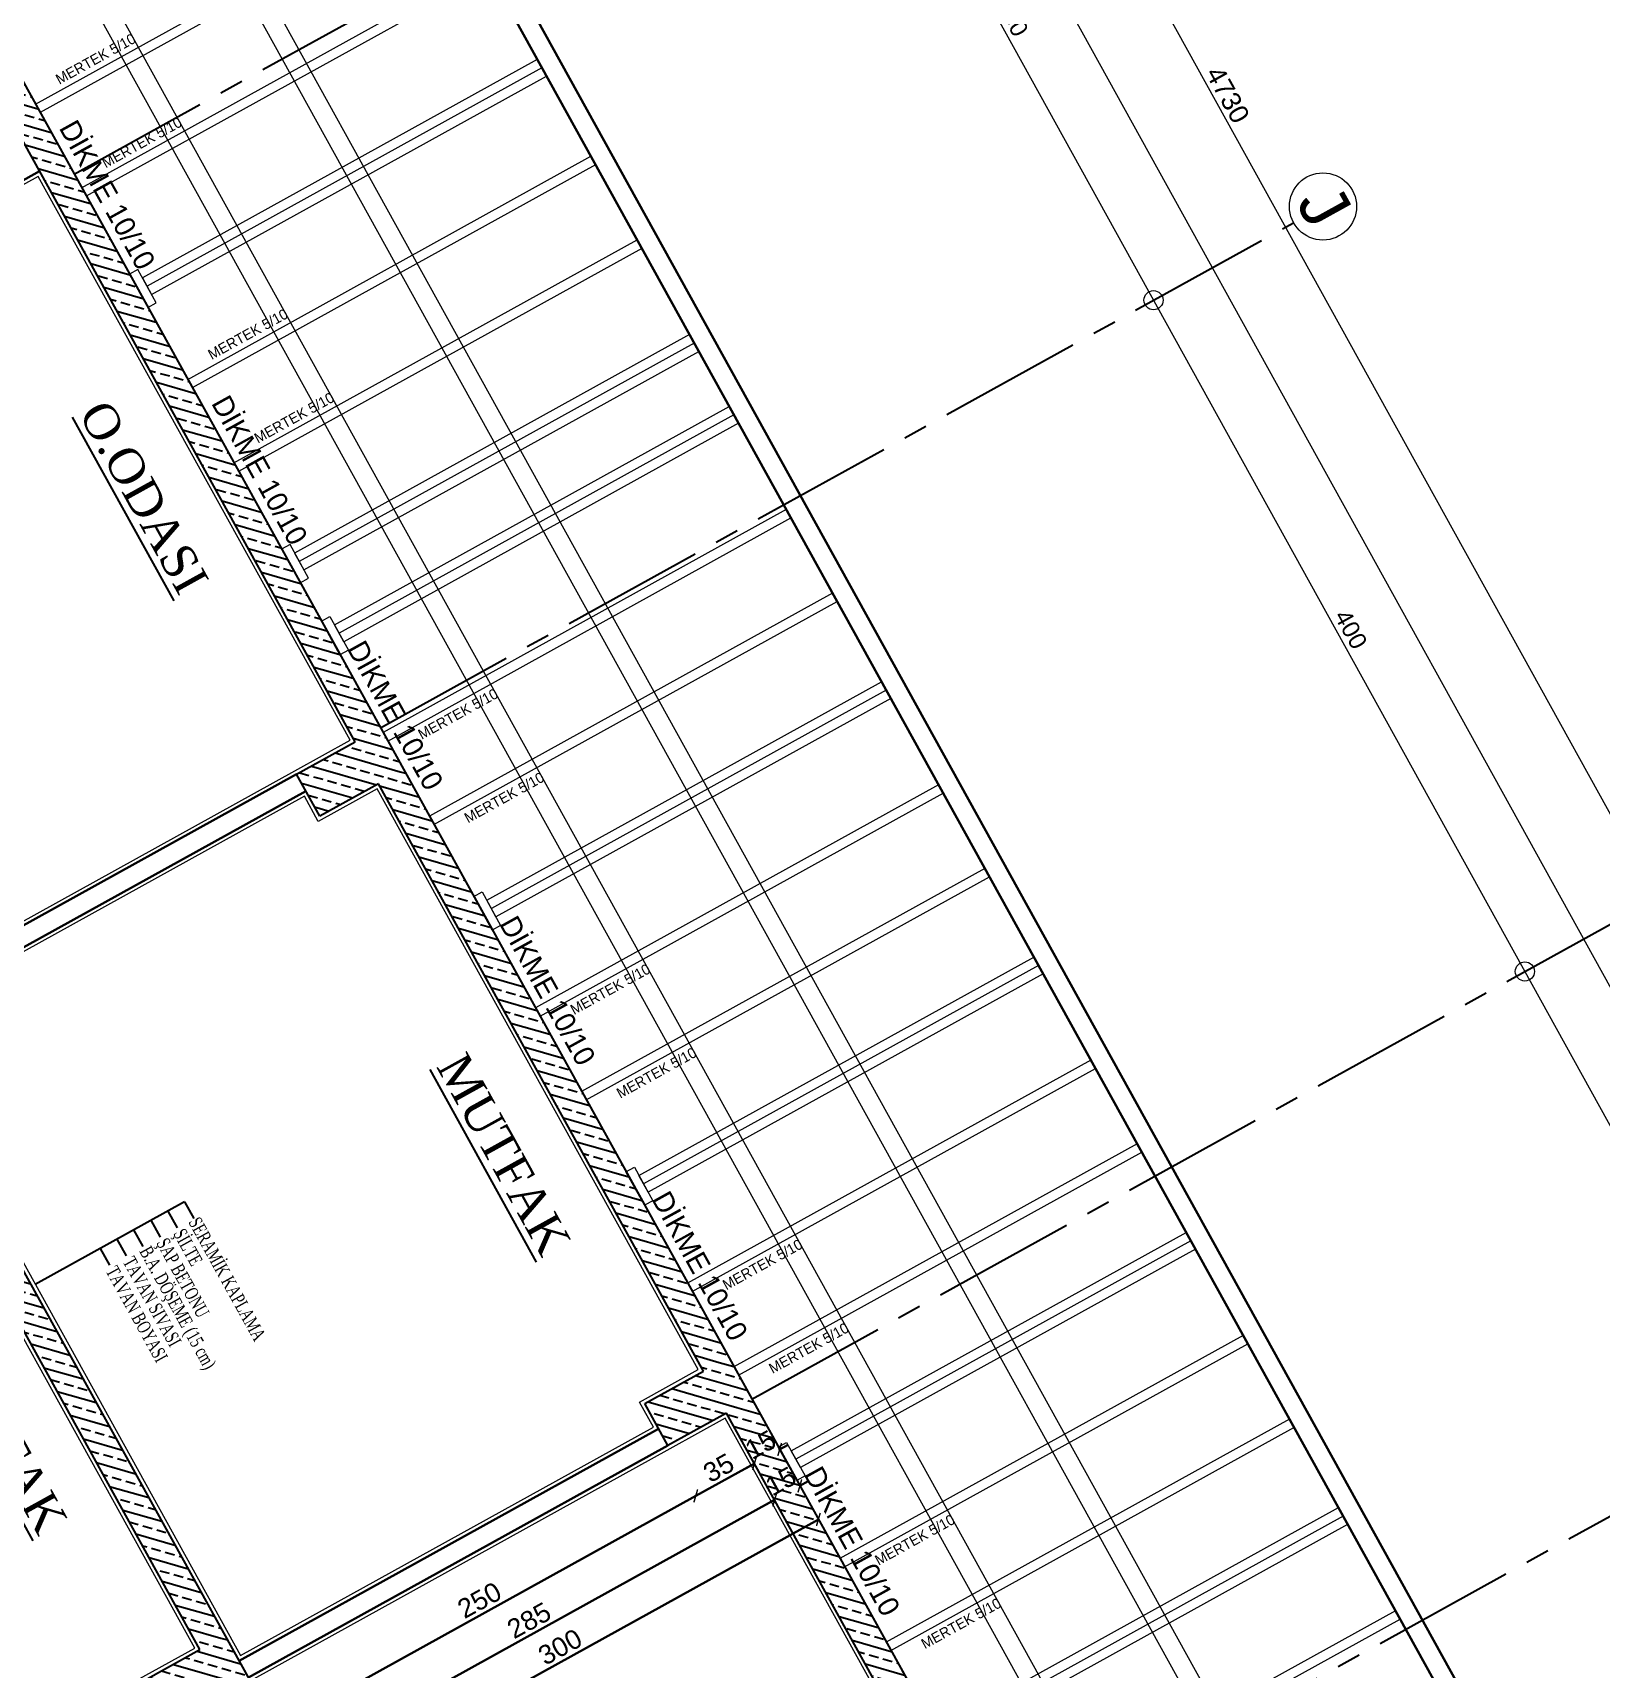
# Model space of a CAD drawing. Header units: millimetres. Extents: x 2232 to 85269, y -3593 to 5869.
# Drawn here: x 10589.4 to 10793.9, y -1210.4 to -997.1 of the extents above; entities that cross this region are included whole.
import ezdxf

# ---------------------------------------------------------------- set-up
doc = ezdxf.new("R2010")
doc.units = ezdxf.units.MM
for name, pattern in [('CENTER2', [112.5, 75, -12.5, 12.5, -12.5]), ('DASHDOT2', [12.7, 6.35, -3.175, 0, -3.175]), ('DOTX2', [0.5, 0, -0.5])]:
    doc.linetypes.add(name, pattern=pattern)
for name, color, linetype in [("'YAZI", 7, 'Continuous'), ('GORUNUS', 125, 'Continuous'), ('poz', 1, 'Continuous'), ('Standart', 7, 'Continuous'), ('Yazi', 7, 'Continuous'), ('Ölçülendirme', 7, 'Continuous')]:
    doc.layers.add(name, color=color, linetype=linetype)
for name, color, linetype, lineweight in [('aks', 251, 'DASHDOT2', 35), ('DENIZLIK', 8, 'Continuous', 20), ('duvar', 232, 'Continuous', 30), ('iz', 1, 'DOTX2', 20), ('Kiris', 7, 'Continuous', 30), ('Mertek', 137, 'Continuous', 5), ('sıva iç', 21, 'Continuous', 0), ('ölçü iç', 170, 'Continuous', 9), ('ÖLÇÜ İÇ', 7, 'Continuous', 9)]:
    doc.layers.add(name, color=color, linetype=linetype, lineweight=lineweight)
doc.styles.add('arial_1_18', font='arial.ttf', dxfattribs={"height": 0.2})
doc.styles.get("Standard").update_dxf_attribs({"font": 'arial.ttf'})
doc.styles.add('Times roman', font='times.ttf')
doc.styles.add('UNIVCH', font='times.ttf', dxfattribs={"width": 0.7})
doc.dimstyles.new('zulay iç ölçü', dxfattribs={"dimtxt": 10, "dimasz": 5, "dimexe": 0.18, "dimexo": 0, "dimgap": 2, "dimtad": 3, "dimdec": 0, "dimzin": 0, "dimdsep": 46, "dimtxsty": 'Standard', "dimblk": 'ARCHTICK', "dimcen": 0.09, "dimse1": 1, "dimse2": 1, "dimadec": 0, "dimazin": 0, "dimtfac": 1, "dimtdec": 0, "dimtix": 1, "dimtofl": 0, "dimtmove": 0, "dimatfit": 3, "dimldrblk": 'ARCHTICK', "dimfxl": 1, "dimtolj": 1, "dimtzin": 0, "dimarcsym": 0})
pattern_1 = [(45, (0, 0), (-7.071068, 7.071068), []), (45, (7.071, 0), (-7.071068, 7.071068), [5, -2.5])]

# ---------------------------------------------------------------- blocks, each defined once
blk = doc.blocks.new('IDE830Entity85')
at = {"layer": 'Standart', "linetype": 'Continuous', "lineweight": -3}
h = blk.add_hatch(dxfattribs=at)
h.set_pattern_fill('ANSI33', color=171, scale=40, style=0)
h.set_pattern_definition(pattern_1)
h.paths.add_polyline_path([(3235, 1335), (2840, 1335), (2840, 1350), (3235, 1350)])
blk = doc.blocks.new('IDE830Entity86')
at = {"layer": 'Standart', "linetype": 'Continuous', "lineweight": -3}
h = blk.add_hatch(dxfattribs=at)
h.set_pattern_fill('ANSI33', color=171, scale=40, style=0)
h.set_pattern_definition(pattern_1)
h.paths.add_polyline_path([(2815, 1335), (2465, 1335), (2465, 1350), (2815, 1350)])
blk = doc.blocks.new('IDE830Entity87')
at = {"layer": 'Standart', "linetype": 'Continuous', "lineweight": -3}
h = blk.add_hatch(dxfattribs=at)
h.set_pattern_fill('ANSI33', color=171, scale=40, style=0)
h.set_pattern_definition(pattern_1)
h.paths.add_polyline_path([(2440, 1335), (1825, 1335), (1825, 1350), (2440, 1350)])
blk = doc.blocks.new('IDE830Entity97')
at = {"layer": 'Standart', "linetype": 'Continuous', "lineweight": -3}
h = blk.add_hatch(dxfattribs=at)
h.set_pattern_fill('ANSI33', color=171, scale=40, style=0)
h.set_pattern_definition(pattern_1)
h.paths.add_polyline_path([(2465, 1300), (2440, 1300), (2440, 1350), (2465, 1350)])
blk = doc.blocks.new('IDE830Entity98')
at = {"layer": 'Standart', "linetype": 'Continuous', "lineweight": -3}
h = blk.add_hatch(dxfattribs=at)
h.set_pattern_fill('ANSI33', color=171, scale=40, style=0)
h.set_pattern_definition(pattern_1)
h.paths.add_polyline_path([(2840, 1300), (2815, 1300), (2815, 1350), (2840, 1350)])
blk = doc.blocks.new('IDE830Entity267')
at = {"layer": 'Standart', "color": 159, "linetype": 'Continuous', "lineweight": -3}
blk.add_lwpolyline([(3235, 1335), (2840, 1335)], dxfattribs=at)
blk = doc.blocks.new('IDE830Entity268')
at = {"layer": 'Standart', "color": 159, "linetype": 'Continuous', "lineweight": -3}
blk.add_lwpolyline([(2815, 1335), (2465, 1335)], dxfattribs=at)
blk = doc.blocks.new('IDE830Entity269')
at = {"layer": 'Standart', "color": 159, "linetype": 'Continuous', "lineweight": -3}
blk.add_lwpolyline([(2440, 1335), (1825, 1335)], dxfattribs=at)
blk = doc.blocks.new('IDE830Entity284')
at = {"layer": 'Standart', "color": 159, "linetype": 'Continuous', "lineweight": -3}
blk.add_lwpolyline([(2440, 1300), (2440, 1335)], dxfattribs=at)
blk = doc.blocks.new('IDE830Entity285')
at = {"layer": 'Standart', "color": 159, "linetype": 'Continuous', "lineweight": -3}
blk.add_lwpolyline([(2465, 1300), (2440, 1300)], dxfattribs=at)
blk = doc.blocks.new('IDE830Entity286')
at = {"layer": 'Standart', "color": 159, "linetype": 'Continuous', "lineweight": -3}
blk.add_lwpolyline([(2815, 1300), (2815, 1335)], dxfattribs=at)
blk = doc.blocks.new('IDE830Entity287')
at = {"layer": 'Standart', "color": 159, "linetype": 'Continuous', "lineweight": -3}
blk.add_lwpolyline([(2840, 1300), (2815, 1300)], dxfattribs=at)
blk = doc.blocks.new('IDE830Entity293')
at = {"layer": 'Standart', "color": 159, "linetype": 'Continuous', "lineweight": -3}
blk.add_lwpolyline([(-30, 1350), (3260, 1350)], dxfattribs=at)
blk = doc.blocks.new('IDE830Entity456')
at = {"layer": 'Standart', "color": 159, "linetype": 'Continuous', "lineweight": -3}
blk.add_lwpolyline([(2840, 1335), (2840, 1300)], dxfattribs=at)
blk = doc.blocks.new('IDE830Entity457')
at = {"layer": 'Standart', "color": 159, "linetype": 'Continuous', "lineweight": -3}
blk.add_lwpolyline([(2465, 1335), (2465, 1300)], dxfattribs=at)
blk = doc.blocks.new('tyutyu')
at = {"layer": 'Standart', "color": 159, "linetype": 'Continuous', "lineweight": -3}
blk.add_lwpolyline([(1027426.49, -396512.03), (1027426.49, -396462.03), (1030686.49, -396462.03)], dxfattribs=at)
at = {"layer": 'Standart'}
for name, p in [('IDE830Entity293', (1027426.49, -397512.03)), ('IDE830Entity87', (1027426.49, -397512.03)), ('IDE830Entity97', (1027426.49, -397512.03)), ('IDE830Entity86', (1027426.49, -397512.03)), ('IDE830Entity98', (1027426.49, -397512.03)), ('IDE830Entity85', (1027426.49, -397512.03)), ('IDE830Entity269', (1027426.49, -397512.03)), ('IDE830Entity284', (1027426.49, -397512.03)), ('IDE830Entity268', (1027426.49, -397512.03)), ('IDE830Entity457', (1027426.49, -397512.03)), ('IDE830Entity286', (1027426.49, -397512.03)), ('IDE830Entity267', (1027426.49, -397512.03)), ('IDE830Entity456', (1027426.49, -397512.03)), ('IDE830Entity285', (1027426.49, -397512.03)), ('IDE830Entity287', (1027426.49, -397512.03)), ('IDE830Entity86', (1027426.49, -397812.03)), ('IDE830Entity98', (1027426.49, -397812.03)), ('IDE830Entity268', (1027426.49, -397812.03)), ('IDE830Entity286', (1027426.49, -397812.03))]:
    blk.add_blockref(name, p, dxfattribs=at)
blk = doc.blocks.new('_ArchTick')
at = {"color": 0, "linetype": 'ByBlock', "const_width": 0.15}
blk.add_lwpolyline([(-0.5, -0.5), (0.5, 0.5)], dxfattribs=at)
blk = doc.blocks.new('*D2435')
at = {"layer": 'Defpoints', "color": 0, "transparency": 16777216}
for p in [(661197.5, -126478.54), (661197.5, -126493.54), (661204.5, -126493.54)]:
    blk.add_point(p, dxfattribs=at)
at = {"layer": 'ÖLÇÜ İÇ', "color": 0, "lineweight": -2, "transparency": 16777216}
for p, q in [((661204.5, -126478.54), (661204.5, -126473.54)), ((661204.5, -126493.54), (661204.5, -126498.54))]:
    blk.add_line(p, q, dxfattribs=at)
at = {"layer": 'ÖLÇÜ İÇ', "color": 0, "lineweight": -2, "transparency": 16777216, "xscale": 5, "yscale": 5, "zscale": 5}
for p, rotation in [((661204.5, -126478.54), 270), ((661204.5, -126493.54), 90)]:
    blk.add_blockref('_ArchTick', p, dxfattribs=dict(at, rotation=rotation))
at = {"layer": 'ÖLÇÜ İÇ', "color": 0, "transparency": 16777216, "insert": (661197.5, -126486.04), "char_height": 10, "attachment_point": 5, "rotation": 90}
blk.add_mtext('\\A1;15', dxfattribs=at)
blk = doc.blocks.new('*D2436')
at = {"layer": 'Defpoints', "color": 0, "transparency": 16777216}
for p in [(661197.5, -126493.54), (661177.16, -126528.54), (661204.5, -126528.54)]:
    blk.add_point(p, dxfattribs=at)
at = {"layer": 'ÖLÇÜ İÇ', "color": 0, "lineweight": -2, "transparency": 16777216}
blk.add_line((661204.5, -126493.54), (661204.5, -126528.54), dxfattribs=at)
at = {"layer": 'ÖLÇÜ İÇ', "color": 0, "lineweight": -2, "transparency": 16777216, "xscale": 5, "yscale": 5, "zscale": 5}
for p, rotation in [((661204.5, -126493.54), 90), ((661204.5, -126528.54), 270)]:
    blk.add_blockref('_ArchTick', p, dxfattribs=dict(at, rotation=rotation))
at = {"layer": 'ÖLÇÜ İÇ', "color": 0, "transparency": 16777216, "insert": (661197.5, -126511.04), "char_height": 10, "attachment_point": 5, "rotation": 90}
blk.add_mtext('\\A1;35', dxfattribs=at)
blk = doc.blocks.new('*D2437')
at = {"layer": 'Defpoints', "color": 0, "transparency": 16777216}
for p in [(661177.16, -126528.54), (661187, -126778.54), (661204.5, -126778.54)]:
    blk.add_point(p, dxfattribs=at)
at = {"layer": 'ÖLÇÜ İÇ', "color": 0, "lineweight": -2, "transparency": 16777216}
blk.add_line((661204.5, -126528.54), (661204.5, -126778.54), dxfattribs=at)
at = {"layer": 'ÖLÇÜ İÇ', "color": 0, "lineweight": -2, "transparency": 16777216, "xscale": 5, "yscale": 5, "zscale": 5}
for p, rotation in [((661204.5, -126528.54), 90), ((661204.5, -126778.54), 270)]:
    blk.add_blockref('_ArchTick', p, dxfattribs=dict(at, rotation=rotation))
at = {"layer": 'ÖLÇÜ İÇ', "color": 0, "transparency": 16777216, "insert": (661197.5, -126653.54), "char_height": 10, "attachment_point": 5, "rotation": 90}
blk.add_mtext('\\A1;250', dxfattribs=at)
blk = doc.blocks.new('*D2438')
at = {"layer": 'Defpoints', "color": 0, "transparency": 16777216}
for p in [(661246.19, -126478.54), (661246.19, -126778.54), (661246.19, -126778.54)]:
    blk.add_point(p, dxfattribs=at)
at = {"layer": 'ÖLÇÜ İÇ', "color": 0, "lineweight": -2, "transparency": 16777216}
blk.add_line((661246.19, -126478.54), (661246.19, -126778.54), dxfattribs=at)
at = {"layer": 'ÖLÇÜ İÇ', "color": 0, "lineweight": -2, "transparency": 16777216, "xscale": 5, "yscale": 5, "zscale": 5}
for p, rotation in [((661246.19, -126478.54), 90), ((661246.19, -126778.54), 270)]:
    blk.add_blockref('_ArchTick', p, dxfattribs=dict(at, rotation=rotation))
at = {"layer": 'ÖLÇÜ İÇ', "color": 0, "transparency": 16777216, "insert": (661239.19, -126628.54), "char_height": 10, "attachment_point": 5, "rotation": 90}
blk.add_mtext('\\A1;300', dxfattribs=at)
blk = doc.blocks.new('*D2439')
at = {"layer": 'Defpoints', "color": 0, "transparency": 16777216}
for p in [(661220.99, -126478.54), (661178.88, -126493.54), (661226.24, -126493.54)]:
    blk.add_point(p, dxfattribs=at)
at = {"layer": 'ÖLÇÜ İÇ', "color": 0, "lineweight": -2, "transparency": 16777216}
for p, q in [((661226.24, -126478.54), (661226.24, -126473.54)), ((661226.24, -126493.54), (661226.24, -126498.54))]:
    blk.add_line(p, q, dxfattribs=at)
at = {"layer": 'ÖLÇÜ İÇ', "color": 0, "lineweight": -2, "transparency": 16777216, "xscale": 5, "yscale": 5, "zscale": 5}
for p, rotation in [((661226.24, -126478.54), 270), ((661226.24, -126493.54), 90)]:
    blk.add_blockref('_ArchTick', p, dxfattribs=dict(at, rotation=rotation))
at = {"layer": 'ÖLÇÜ İÇ', "color": 0, "transparency": 16777216, "insert": (661219.24, -126486.04), "char_height": 10, "attachment_point": 5, "rotation": 90}
blk.add_mtext('\\A1;15', dxfattribs=at)
blk = doc.blocks.new('*D2440')
at = {"layer": 'Defpoints', "color": 0, "transparency": 16777216}
for p in [(661178.88, -126493.54), (661226.24, -126778.54), (661226.24, -126778.54)]:
    blk.add_point(p, dxfattribs=at)
at = {"layer": 'ÖLÇÜ İÇ', "color": 0, "lineweight": -2, "transparency": 16777216}
blk.add_line((661226.24, -126493.54), (661226.24, -126778.54), dxfattribs=at)
at = {"layer": 'ÖLÇÜ İÇ', "color": 0, "lineweight": -2, "transparency": 16777216, "xscale": 5, "yscale": 5, "zscale": 5}
for p, rotation in [((661226.24, -126493.54), 90), ((661226.24, -126778.54), 270)]:
    blk.add_blockref('_ArchTick', p, dxfattribs=dict(at, rotation=rotation))
at = {"layer": 'ÖLÇÜ İÇ', "color": 0, "transparency": 16777216, "insert": (661219.24, -126636.04), "char_height": 10, "attachment_point": 5, "rotation": 90}
blk.add_mtext('\\A1;285', dxfattribs=at)
blk = doc.blocks.new('*D2445')
at = {"layer": 'Defpoints', "color": 0, "transparency": 16777216}
for p in [(661220.99, -126478.54), (661178.88, -126493.54), (661226.24, -126493.54)]:
    blk.add_point(p, dxfattribs=at)
at = {"layer": 'ÖLÇÜ İÇ', "color": 0, "lineweight": -2, "transparency": 16777216}
for p, q in [((661226.24, -126478.54), (661226.24, -126473.54)), ((661226.24, -126493.54), (661226.24, -126498.54))]:
    blk.add_line(p, q, dxfattribs=at)
at = {"layer": 'ÖLÇÜ İÇ', "color": 0, "lineweight": -2, "transparency": 16777216, "xscale": 5, "yscale": 5, "zscale": 5}
for p, rotation in [((661226.24, -126478.54), 270), ((661226.24, -126493.54), 90)]:
    blk.add_blockref('_ArchTick', p, dxfattribs=dict(at, rotation=rotation))
at = {"layer": 'ÖLÇÜ İÇ', "color": 0, "transparency": 16777216, "insert": (661219.24, -126486.04), "char_height": 10, "attachment_point": 5, "rotation": 90}
blk.add_mtext('\\A1;15', dxfattribs=at)
blk = doc.blocks.new('*D2446')
at = {"layer": 'Defpoints', "color": 0, "transparency": 16777216}
for p in [(661178.88, -126493.54), (661226.24, -126778.54), (661226.24, -126778.54)]:
    blk.add_point(p, dxfattribs=at)
at = {"layer": 'ÖLÇÜ İÇ', "color": 0, "lineweight": -2, "transparency": 16777216}
blk.add_line((661226.24, -126493.54), (661226.24, -126778.54), dxfattribs=at)
at = {"layer": 'ÖLÇÜ İÇ', "color": 0, "lineweight": -2, "transparency": 16777216, "xscale": 5, "yscale": 5, "zscale": 5}
for p, rotation in [((661226.24, -126493.54), 90), ((661226.24, -126778.54), 270)]:
    blk.add_blockref('_ArchTick', p, dxfattribs=dict(at, rotation=rotation))
at = {"layer": 'ÖLÇÜ İÇ', "color": 0, "transparency": 16777216, "insert": (661219.24, -126636.04), "char_height": 10, "attachment_point": 5, "rotation": 90}
blk.add_mtext('\\A1;285', dxfattribs=at)
blk = doc.blocks.new('*D2451')
at = {"layer": 'Defpoints', "color": 0, "transparency": 16777216}
for p in [(661220.99, -126478.54), (661178.88, -126493.54), (661226.24, -126493.54)]:
    blk.add_point(p, dxfattribs=at)
at = {"layer": 'ÖLÇÜ İÇ', "color": 0, "lineweight": -2, "transparency": 16777216}
for p, q in [((661226.24, -126478.54), (661226.24, -126473.54)), ((661226.24, -126493.54), (661226.24, -126498.54))]:
    blk.add_line(p, q, dxfattribs=at)
at = {"layer": 'ÖLÇÜ İÇ', "color": 0, "lineweight": -2, "transparency": 16777216, "xscale": 5, "yscale": 5, "zscale": 5}
for p, rotation in [((661226.24, -126478.54), 270), ((661226.24, -126493.54), 90)]:
    blk.add_blockref('_ArchTick', p, dxfattribs=dict(at, rotation=rotation))
at = {"layer": 'ÖLÇÜ İÇ', "color": 0, "transparency": 16777216, "insert": (661219.24, -126486.04), "char_height": 10, "attachment_point": 5, "rotation": 90}
blk.add_mtext('\\A1;15', dxfattribs=at)
blk = doc.blocks.new('*D2452')
at = {"layer": 'Defpoints', "color": 0, "transparency": 16777216}
for p in [(661178.88, -126493.54), (661226.24, -126778.54), (661226.24, -126778.54)]:
    blk.add_point(p, dxfattribs=at)
at = {"layer": 'ÖLÇÜ İÇ', "color": 0, "lineweight": -2, "transparency": 16777216}
blk.add_line((661226.24, -126493.54), (661226.24, -126778.54), dxfattribs=at)
at = {"layer": 'ÖLÇÜ İÇ', "color": 0, "lineweight": -2, "transparency": 16777216, "xscale": 5, "yscale": 5, "zscale": 5}
for p, rotation in [((661226.24, -126493.54), 90), ((661226.24, -126778.54), 270)]:
    blk.add_blockref('_ArchTick', p, dxfattribs=dict(at, rotation=rotation))
at = {"layer": 'ÖLÇÜ İÇ', "color": 0, "transparency": 16777216, "insert": (661219.24, -126636.04), "char_height": 10, "attachment_point": 5, "rotation": 90}
blk.add_mtext('\\A1;285', dxfattribs=at)
blk = doc.blocks.new('*D2454')
at = {"layer": 'Defpoints', "color": 0, "transparency": 16777216}
for p in [(661220.99, -126478.54), (661178.88, -126493.54), (661226.24, -126493.54)]:
    blk.add_point(p, dxfattribs=at)
at = {"layer": 'ÖLÇÜ İÇ', "color": 0, "lineweight": -2, "transparency": 16777216}
for p, q in [((661226.24, -126478.54), (661226.24, -126473.54)), ((661226.24, -126493.54), (661226.24, -126498.54))]:
    blk.add_line(p, q, dxfattribs=at)
at = {"layer": 'ÖLÇÜ İÇ', "color": 0, "lineweight": -2, "transparency": 16777216, "xscale": 5, "yscale": 5, "zscale": 5}
for p, rotation in [((661226.24, -126478.54), 270), ((661226.24, -126493.54), 90)]:
    blk.add_blockref('_ArchTick', p, dxfattribs=dict(at, rotation=rotation))
at = {"layer": 'ÖLÇÜ İÇ', "color": 0, "transparency": 16777216, "insert": (661219.24, -126486.04), "char_height": 10, "attachment_point": 5, "rotation": 90}
blk.add_mtext('\\A1;15', dxfattribs=at)
blk = doc.blocks.new('*D2455')
at = {"layer": 'Defpoints', "color": 0, "transparency": 16777216}
for p in [(661178.88, -126493.54), (661226.24, -126778.54), (661226.24, -126778.54)]:
    blk.add_point(p, dxfattribs=at)
at = {"layer": 'ÖLÇÜ İÇ', "color": 0, "lineweight": -2, "transparency": 16777216}
blk.add_line((661226.24, -126493.54), (661226.24, -126778.54), dxfattribs=at)
at = {"layer": 'ÖLÇÜ İÇ', "color": 0, "lineweight": -2, "transparency": 16777216, "xscale": 5, "yscale": 5, "zscale": 5}
for p, rotation in [((661226.24, -126493.54), 90), ((661226.24, -126778.54), 270)]:
    blk.add_blockref('_ArchTick', p, dxfattribs=dict(at, rotation=rotation))
at = {"layer": 'ÖLÇÜ İÇ', "color": 0, "transparency": 16777216, "insert": (661219.24, -126636.04), "char_height": 10, "attachment_point": 5, "rotation": 90}
blk.add_mtext('\\A1;285', dxfattribs=at)
blk = doc.blocks.new('*D2456')
at = {"layer": 'Defpoints', "color": 0, "transparency": 16777216}
for p in [(661220.99, -126478.54), (661178.88, -126493.54), (661226.24, -126493.54)]:
    blk.add_point(p, dxfattribs=at)
at = {"layer": 'ÖLÇÜ İÇ', "color": 0, "lineweight": -2, "transparency": 16777216}
for p, q in [((661226.24, -126478.54), (661226.24, -126473.54)), ((661226.24, -126493.54), (661226.24, -126498.54))]:
    blk.add_line(p, q, dxfattribs=at)
at = {"layer": 'ÖLÇÜ İÇ', "color": 0, "lineweight": -2, "transparency": 16777216, "xscale": 5, "yscale": 5, "zscale": 5}
for p, rotation in [((661226.24, -126478.54), 270), ((661226.24, -126493.54), 90)]:
    blk.add_blockref('_ArchTick', p, dxfattribs=dict(at, rotation=rotation))
at = {"layer": 'ÖLÇÜ İÇ', "color": 0, "transparency": 16777216, "insert": (661219.24, -126486.04), "char_height": 10, "attachment_point": 5, "rotation": 90}
blk.add_mtext('\\A1;15', dxfattribs=at)
blk = doc.blocks.new('*D2457')
at = {"layer": 'Defpoints', "color": 0, "transparency": 16777216}
for p in [(661178.88, -126493.54), (661226.24, -126778.54), (661226.24, -126778.54)]:
    blk.add_point(p, dxfattribs=at)
at = {"layer": 'ÖLÇÜ İÇ', "color": 0, "lineweight": -2, "transparency": 16777216}
blk.add_line((661226.24, -126493.54), (661226.24, -126778.54), dxfattribs=at)
at = {"layer": 'ÖLÇÜ İÇ', "color": 0, "lineweight": -2, "transparency": 16777216, "xscale": 5, "yscale": 5, "zscale": 5}
for p, rotation in [((661226.24, -126493.54), 90), ((661226.24, -126778.54), 270)]:
    blk.add_blockref('_ArchTick', p, dxfattribs=dict(at, rotation=rotation))
at = {"layer": 'ÖLÇÜ İÇ', "color": 0, "transparency": 16777216, "insert": (661219.24, -126636.04), "char_height": 10, "attachment_point": 5, "rotation": 90}
blk.add_mtext('\\A1;285', dxfattribs=at)
blk = doc.blocks.new('*D2458')
at = {"layer": 'Defpoints', "color": 0, "transparency": 16777216}
for p in [(661220.99, -126478.54), (661178.88, -126493.54), (661226.24, -126493.54)]:
    blk.add_point(p, dxfattribs=at)
at = {"layer": 'ÖLÇÜ İÇ', "color": 0, "lineweight": -2, "transparency": 16777216}
for p, q in [((661226.24, -126478.54), (661226.24, -126473.54)), ((661226.24, -126493.54), (661226.24, -126498.54))]:
    blk.add_line(p, q, dxfattribs=at)
at = {"layer": 'ÖLÇÜ İÇ', "color": 0, "lineweight": -2, "transparency": 16777216, "xscale": 5, "yscale": 5, "zscale": 5}
for p, rotation in [((661226.24, -126478.54), 270), ((661226.24, -126493.54), 90)]:
    blk.add_blockref('_ArchTick', p, dxfattribs=dict(at, rotation=rotation))
at = {"layer": 'ÖLÇÜ İÇ', "color": 0, "transparency": 16777216, "insert": (661219.24, -126486.04), "char_height": 10, "attachment_point": 5, "rotation": 90}
blk.add_mtext('\\A1;15', dxfattribs=at)
blk = doc.blocks.new('*D2459')
at = {"layer": 'Defpoints', "color": 0, "transparency": 16777216}
for p in [(661178.88, -126493.54), (661226.24, -126778.54), (661226.24, -126778.54)]:
    blk.add_point(p, dxfattribs=at)
at = {"layer": 'ÖLÇÜ İÇ', "color": 0, "lineweight": -2, "transparency": 16777216}
blk.add_line((661226.24, -126493.54), (661226.24, -126778.54), dxfattribs=at)
at = {"layer": 'ÖLÇÜ İÇ', "color": 0, "lineweight": -2, "transparency": 16777216, "xscale": 5, "yscale": 5, "zscale": 5}
for p, rotation in [((661226.24, -126493.54), 90), ((661226.24, -126778.54), 270)]:
    blk.add_blockref('_ArchTick', p, dxfattribs=dict(at, rotation=rotation))
at = {"layer": 'ÖLÇÜ İÇ', "color": 0, "transparency": 16777216, "insert": (661219.24, -126636.04), "char_height": 10, "attachment_point": 5, "rotation": 90}
blk.add_mtext('\\A1;285', dxfattribs=at)
blk = doc.blocks.new('IDE242Entity1386')
at = {"layer": 'Ölçülendirme', "color": 1, "linetype": 'Continuous', "lineweight": 5}
for points in [[(-8, 2693), (3268, 2693)], [(-8, 2658), (3268, 2658)]]:
    blk.add_lwpolyline(points, dxfattribs=at)
for centre in [(2440, 2658), (2840, 2658)]:
    blk.add_circle(centre, 5, dxfattribs=at)
at = {"layer": 'Ölçülendirme', "color": 1, "linetype": 'Continuous', "lineweight": 5, "style": 'arial_1_18'}
for s, p in [('330', (2264.51, 2660.5)), ('400', (2629.51, 2660.5))]:
    blk.add_text(s, height=9, dxfattribs=at).set_placement(p)
blk = doc.blocks.new('*D2485')
at = {"layer": 'Defpoints', "color": 0, "transparency": 16777216}
for p in [(1236851.19, -408550.18), (1236851.19, -408550.18), (1241581.19, -408550.18)]:
    blk.add_point(p, dxfattribs=at)
at = {"layer": 'ÖLÇÜ İÇ', "color": 0, "lineweight": -2, "transparency": 16777216}
blk.add_line((1241581.19, -408550.18), (1236851.19, -408550.18), dxfattribs=at)
at = {"layer": 'ÖLÇÜ İÇ', "color": 0, "lineweight": -2, "transparency": 16777216, "xscale": 5, "yscale": 5, "zscale": 5, "rotation": 180}
blk.add_blockref('_ArchTick', (1236851.19, -408550.18), dxfattribs=at)
at = {"layer": 'ÖLÇÜ İÇ', "color": 0, "lineweight": -2, "transparency": 16777216, "xscale": 5, "yscale": 5, "zscale": 5}
blk.add_blockref('_ArchTick', (1241581.19, -408550.18), dxfattribs=at)
at = {"layer": 'ÖLÇÜ İÇ', "color": 0, "transparency": 16777216, "insert": (1239216.19, -408543.18), "char_height": 10, "attachment_point": 5}
blk.add_mtext('\\A1;4730', dxfattribs=at)
blk = doc.blocks.new('DFGFDGHN')
at = {"layer": 'ÖLÇÜ İÇ'}
for base, p1, p2, picture, middle in [((661226.24, -126493.54), (661220.99, -126478.54), (661178.88, -126493.54), '*D2439', (661219.24, -126486.04)), ((661226.24, -126493.54), (661220.99, -126478.54), (661178.88, -126493.54), '*D2445', (661219.24, -126486.04)), ((661226.24, -126493.54), (661220.99, -126478.54), (661178.88, -126493.54), '*D2451', (661219.24, -126486.04)), ((661226.24, -126493.54), (661220.99, -126478.54), (661178.88, -126493.54), '*D2454', (661219.24, -126486.04)), ((661226.24, -126493.54), (661220.99, -126478.54), (661178.88, -126493.54), '*D2456', (661219.24, -126486.04)), ((661226.24, -126493.54), (661220.99, -126478.54), (661178.88, -126493.54), '*D2458', (661219.24, -126486.04)), ((661204.5, -126493.54), (661197.5, -126478.54), (661197.5, -126493.54), '*D2435', (661197.5, -126486.04)), ((661246.19, -126778.54), (661246.19, -126478.54), (661246.19, -126778.54), '*D2438', (661239.19, -126628.54)), ((661204.5, -126528.54), (661197.5, -126493.54), (661177.16, -126528.54), '*D2436', (661197.5, -126511.04)), ((661204.5, -126778.54), (661177.16, -126528.54), (661187, -126778.54), '*D2437', (661197.5, -126653.54))]:
    dim = blk.add_linear_dim(base=base, p1=p1, p2=p2, angle=90, dimstyle='zulay iç ölçü', dxfattribs=at)
    dim.commit()
    dim.dimension.update_dxf_attribs({"geometry": picture, "text_midpoint": middle})
for picture in ['*D2440', '*D2446', '*D2452', '*D2455', '*D2457', '*D2459']:
    dim = blk.add_linear_dim(base=(661226.24, -126778.54), p1=(661178.88, -126493.54), p2=(661226.24, -126778.54), angle=90, dimstyle='zulay iç ölçü', override={"dimtmove": 1}, dxfattribs=at)
    dim.commit()
    dim.dimension.update_dxf_attribs({"geometry": picture, "text_midpoint": (661219.24, -126636.04)})
blk = doc.blocks.new('TTRYRTY')
at = {"layer": 'aks', "color": 251, "linetype": 'CENTER2', "lineweight": -3}
for points in [[(1238961.19, -409089.54), (1238961.19, -408545.43)], [(1239291.19, -409089.54), (1239291.19, -408545.43)], [(1239691.19, -409089.54), (1239691.19, -408545.43)], [(1239961.19, -409089.54), (1239961.19, -408545.43)]]:
    blk.add_lwpolyline(points, dxfattribs=at)
at = {"layer": 'aks', "color": 30, "linetype": 'Continuous', "lineweight": 5}
blk.add_circle((1239291.19, -408527.93), 17.5, dxfattribs=at)
at = {"layer": 'DENIZLIK'}
for p, q in [((1239030.74, -408849.31, 1163.75), (1239030.74, -409084.57, 1163.75)), ((1239194.78, -408849.31, 1163.75), (1239194.78, -409084.57, 1163.75)), ((1239237.61, -408849.31, 1163.75), (1239237.61, -409084.57, 1163.75)), ((1239401.64, -408849.31, 1163.75), (1239401.64, -409084.57, 1163.75)), ((1239565.68, -408849.31, 1163.75), (1239565.68, -409084.57, 1163.75)), ((1239729.72, -408849.31, 1163.75), (1239729.72, -409084.57, 1163.75)), ((1239893.75, -408849.31, 1163.75), (1239893.75, -409084.57, 1163.75))]:
    blk.add_line(p, q, dxfattribs=at)
at = {"layer": 'DENIZLIK', "elevation": 1163.75}
for points in [[(1239025.74, -408849.31), (1239025.74, -409084.57), (1239035.74, -409084.57), (1239035.74, -408849.31)], [(1239189.78, -408849.31), (1239189.78, -409084.57), (1239199.78, -409084.57), (1239199.78, -408849.31)], [(1239242.61, -408849.31), (1239242.61, -409084.57), (1239232.61, -409084.57), (1239232.61, -408849.31)], [(1239406.64, -408849.31), (1239406.64, -409084.57), (1239396.64, -409084.57), (1239396.64, -408849.31)], [(1239570.68, -408849.31), (1239570.68, -409084.57), (1239560.68, -409084.57), (1239560.68, -408849.31)], [(1239734.72, -408849.31), (1239734.72, -409084.57), (1239724.72, -409084.57), (1239724.72, -408849.31)], [(1239898.75, -408849.31), (1239898.75, -409084.57), (1239888.75, -409084.57), (1239888.75, -408849.31)]]:
    blk.add_lwpolyline(points, dxfattribs=at)
for points in [[(1239040.74, -409084.57), (1239020.74, -409084.57), (1239020.74, -409089.57), (1239040.74, -409089.57)], [(1239204.78, -409084.57), (1239184.78, -409084.57), (1239184.78, -409089.57), (1239204.78, -409089.57)], [(1239227.61, -409084.57), (1239247.61, -409084.57), (1239247.61, -409089.57), (1239227.61, -409089.57)], [(1239391.64, -409084.57), (1239411.64, -409084.57), (1239411.64, -409089.57), (1239391.64, -409089.57)], [(1239555.68, -409084.57), (1239575.68, -409084.57), (1239575.68, -409089.57), (1239555.68, -409089.57)], [(1239719.72, -409084.57), (1239739.72, -409084.57), (1239739.72, -409089.57), (1239719.72, -409089.57)]]:
    blk.add_lwpolyline(points, close=True, dxfattribs=at)
at = {"layer": 'duvar'}
for p, q in [((1238951.19, -409389.54), (1238951.19, -409104.54)), ((1239291.19, -409389.54), (1239291.19, -409139.54)), ((1239301.19, -409389.54), (1239301.19, -409139.54)), ((1239681.19, -409389.54), (1239681.19, -409139.54)), ((1239691.19, -409389.54), (1239691.19, -409139.54))]:
    blk.add_line(p, q, dxfattribs=at)
at = {"layer": 'GORUNUS', "lineweight": 30}
for points in [[(1236821.19, -409089.54), (1237582.62, -408839.31), (1240849.76, -408839.31), (1241611.19, -409089.54)], [(1236853.22, -409089.54), (1237584.22, -408849.31), (1240848.16, -408849.31), (1241579.16, -409089.54)]]:
    blk.add_lwpolyline(points, dxfattribs=at)
at = {"layer": 'iz', "ltscale": 50}
for p, q in [((1241581.19, -409089.54), (1236851.19, -409089.54)), ((1241581.19, -409389.54), (1236851.19, -409389.54))]:
    blk.add_line(p, q, dxfattribs=at)
at = {"layer": 'Mertek', "elevation": 1794.87}
for points in [[(1238919.49, -409089.54), (1238919.49, -408849.31)], [(1238924.49, -408849.31), (1238924.49, -409089.54)], [(1238969.32, -409089.54), (1238969.32, -408849.31)], [(1238974.32, -408849.31), (1238974.32, -409089.54)], [(1239083.53, -409089.54), (1239083.53, -408849.31)], [(1239088.53, -408849.31), (1239088.53, -409089.54)], [(1239133.36, -409089.54), (1239133.36, -408849.31)], [(1239138.36, -408849.31), (1239138.36, -409089.54)], [(1239294.03, -408849.31), (1239294.03, -409089.54)], [(1239299.03, -409089.54), (1239299.03, -408849.31)], [(1239343.85, -408849.31), (1239343.85, -409089.54)], [(1239348.85, -409089.54), (1239348.85, -408849.31)], [(1239458.06, -408849.31), (1239458.06, -409089.54)], [(1239463.06, -409089.54), (1239463.06, -408849.31)], [(1239507.89, -408849.31), (1239507.89, -409089.54)], [(1239512.89, -409089.54), (1239512.89, -408849.31)], [(1239622.1, -408849.31), (1239622.1, -409089.54)], [(1239627.1, -409089.54), (1239627.1, -408849.31)], [(1239671.93, -408849.31), (1239671.93, -409089.54)], [(1239676.93, -409089.54), (1239676.93, -408849.31)], [(1239786.14, -408849.31), (1239786.14, -409089.54)], [(1239791.14, -409089.54), (1239791.14, -408849.31)], [(1239835.96, -408849.31), (1239835.96, -409089.54)], [(1239840.96, -409089.54), (1239840.96, -408849.31)], [(1239950.17, -408849.31), (1239950.17, -409089.54)], [(1239955.17, -409089.54), (1239955.17, -408849.31)]]:
    blk.add_lwpolyline(points, dxfattribs=at)
at = {"layer": 'poz'}
for p, q in [((1239457.94, -409298.54), (1239457.94, -409387.54)), ((1239457.94, -409298.54), (1239467.94, -409298.54)), ((1239457.94, -409308.54), (1239467.94, -409308.54)), ((1239457.94, -409318.54), (1239467.94, -409318.54)), ((1239457.94, -409328.85), (1239467.94, -409328.85)), ((1239457.94, -409338.85), (1239467.94, -409338.85)), ((1239457.94, -409348.85), (1239467.94, -409348.85))]:
    blk.add_line(p, q, dxfattribs=at)
at = {"layer": 'sıva iç', "elevation": 1163.75}
for points in [[(1237260.1, -408955.63), (1240091.19, -408955.63)], [(1237229.71, -408965.63), (1240091.19, -408965.63)], [(1237044.44, -409028.35), (1240091.19, -409028.35)], [(1237013.19, -409038.35), (1240091.19, -409038.35)]]:
    blk.add_lwpolyline(points, dxfattribs=at)
at = {"layer": 'sıva iç'}
for points in [[(1239289.19, -409139.54), (1239289.19, -409106.54), (1238953.19, -409106.54), (1238953.19, -409387.54), (1239289.19, -409387.54)], [(1239679.19, -409141.54), (1239664.19, -409141.54), (1239664.19, -409106.54), (1239318.19, -409106.54), (1239318.19, -409141.54), (1239303.19, -409141.54), (1239303.19, -409387.54), (1239679.19, -409387.54)], [(1240089.19, -409141.54), (1240084.19, -409141.54), (1240084.19, -409106.54), (1239693.19, -409106.54), (1239693.19, -409139.54), (1239693.19, -409387.54), (1240089.19, -409387.54)], [(1239679.19, -409441.54), (1239664.19, -409441.54), (1239664.19, -409406.54), (1239318.19, -409406.54), (1239318.19, -409441.54), (1239303.19, -409441.54), (1239303.19, -409687.54), (1239679.19, -409687.54)]]:
    blk.add_lwpolyline(points, close=True, dxfattribs=at)
at = {"layer": 'Kiris'}
blk.add_blockref('tyutyu', (209424.7, -12927.52), dxfattribs=at)
at = {"layer": 'Standart'}
blk.add_blockref('IDE242Entity1386', (1236851.19, -411286.87), dxfattribs=at)
at = {"layer": 'ölçü iç', "lineweight": 30}
blk.add_blockref('DFGFDGHN', (578516.69, -282611), dxfattribs=at)
at = {"layer": "'YAZI", "char_height": 4.8, "rotation": 90}
for insert, attachment_point in [((1238911.36, -409084.69, 2110.22), 1), ((1238961.18, -409084.69, 2110.22), 1), ((1239075.4, -409084.69, 2110.22), 1), ((1239125.22, -409084.69, 2110.22), 1), ((1239307.16, -409084.69, 2110.22), 7), ((1239356.99, -409084.69, 2110.22), 7), ((1239471.2, -409084.69, 2110.22), 7), ((1239521.02, -409084.69, 2110.22), 7), ((1239635.24, -409084.69, 2110.22), 7), ((1239685.06, -409084.69, 2110.22), 7), ((1239799.27, -409084.69, 2110.22), 7), ((1239849.1, -409084.69, 2110.22), 7)]:
    blk.add_mtext_dynamic_manual_height_columns('\\A1;\\pxqc;{\\fBahnschrift SemiLight|b0|i0|c162|p34;\\H1.125x;MERTEK 5/10}', width=68.0577, gutter_width=25, heights=[0], dxfattribs=dict(at, insert=insert, attachment_point=attachment_point))
at = {"layer": "'YAZI", "char_height": 9.6}
for insert, attachment_point in [((1239047.15, -409074.18, 1163.75), 3), ((1239211.19, -409074.18, 1163.75), 3), ((1239221.2, -409074.18, 1163.75), 1), ((1239385.23, -409074.18, 1163.75), 1), ((1239549.27, -409074.18, 1163.75), 1), ((1239713.3, -409074.18, 1163.75), 1)]:
    blk.add_mtext_dynamic_manual_height_columns('\\A1;\\pxqc;{\\fBahnschrift SemiLight|b0|i0|c162|p34;\\H1.125x;DİKME 10/10}', width=136.1154, gutter_width=50, heights=[0], dxfattribs=dict(at, insert=insert, attachment_point=attachment_point))
at = {"layer": 'aks', "color": 1, "linetype": 'Continuous', "lineweight": 5, "style": 'arial_1_18'}
blk.add_text('J', height=25, dxfattribs=at).set_placement((1239282.46, -408539.56))
at = {"layer": 'Yazi', "style": 'Times roman'}
for s, p in [('%%UO.ODASI', (1239071.53, -409148.2)), ('%%UMUTFAK', (1239459.54, -409149.75)), ('%%UMUTFAK', (1239459.54, -409449.75))]:
    blk.add_text(s, height=17.991, dxfattribs=at).set_placement(p)
at = {"layer": 'Yazi', "style": 'UNIVCH', "width": 0.7}
for s, height, p in [('SERAMİK KAPLAMA', 6.9984, (1239468.09, -409302.05)), ('ŞİLTE', 6.998, (1239469.52, -409311.87)), ('B.A. DÖŞEME (15 cm)', 6.9984, (1239468.99, -409331.8)), ('ŞAP BETONU', 6.998, (1239469.52, -409321.96)), ('TAVAN SIVASI', 6.9984, (1239469.52, -409342)), ('TAVAN BOYASI', 6.9984, (1239469.52, -409352.17))]:
    blk.add_text(s, height=height, dxfattribs=at).set_placement(p)
at = {"layer": 'ÖLÇÜ İÇ', "color": 1}
dim = blk.add_linear_dim(base=(1236851.19, -408550.18), p1=(1241581.19, -408550.18), p2=(1236851.19, -408550.18), dimstyle='zulay iç ölçü', dxfattribs=at)
dim.commit()
dim.dimension.update_dxf_attribs({"geometry": '*D2485', "text_midpoint": (1239216.19, -408543.18)})
blk = doc.blocks.new('GGGGG')
at = {"layer": 'sıva iç', "rotation": 298.9508757840127}
blk.add_blockref('TTRYRTY', (914553.93, 843877.26), dxfattribs=at)

msp = doc.modelspace()

# ---------------------------------------------------------------- block references
at = {"layer": 'ÖLÇÜ İÇ', "xscale": 0.25, "yscale": 0.25, "zscale": 0.25}
msp.add_blockref('GGGGG', (-278484.47, 108554.7), dxfattribs=at)

doc.saveas('drawing.dxf')
